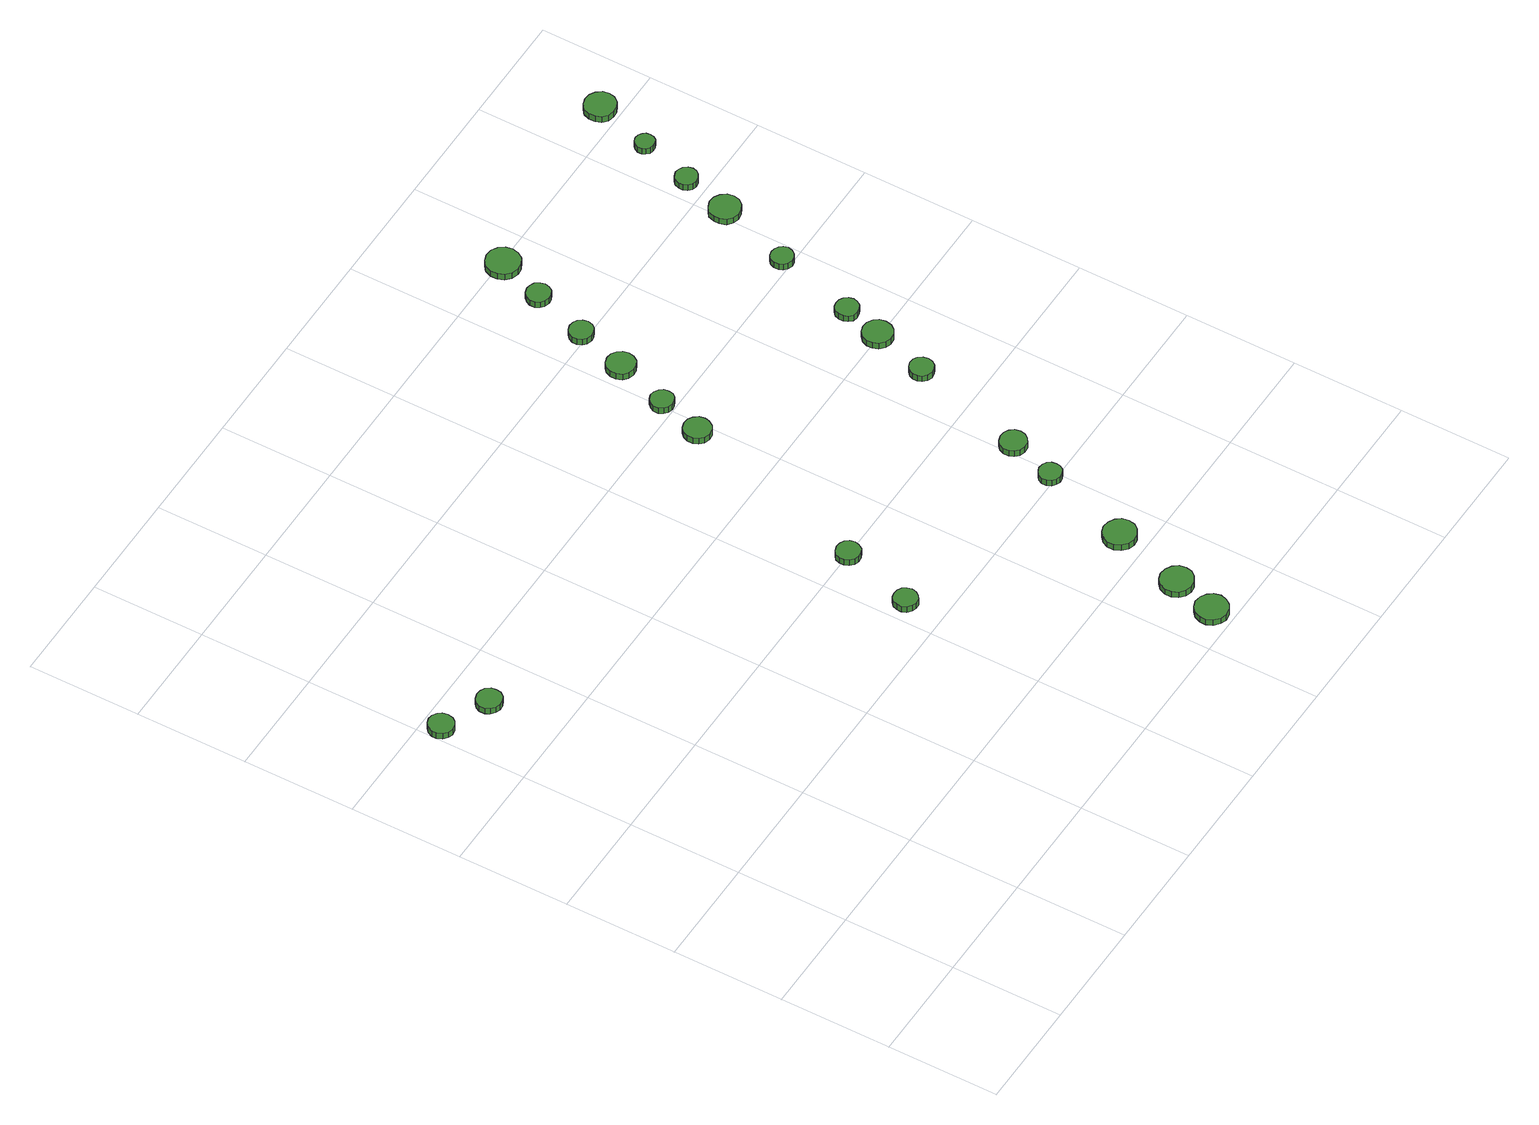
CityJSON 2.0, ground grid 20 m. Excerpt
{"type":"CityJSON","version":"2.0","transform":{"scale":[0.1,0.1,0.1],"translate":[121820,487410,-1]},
"CityObjects":{
"tree1":{"type":"SolitaryVegetationObject","attributes":{"function":"something"},"geometry":[{"type":"MultiSurface","lod":"1","boundaries":[[[0,1,2,3,4,5,6,7,8,9,10,11,12,13,14]],[[15,16,17,18,19,20,21,22,23,24,25,26,27,28,29]],[[0,29,28,1]],[[1,28,27,2]],[[2,27,26,3]],[[3,26,25,4]],[[4,25,24,5]],[[5,24,23,6]],[[6,23,22,7]],[[7,22,21,8]],[[8,21,20,9]],[[9,20,19,10]],[[10,19,18,11]],[[11,18,17,12]],[[12,17,16,13]],[[13,16,15,14]],[[14,15,29,0]]]}]},
"tree2":{"type":"SolitaryVegetationObject","attributes":{"function":"something"},"geometry":[{"type":"MultiSurface","lod":"1","boundaries":[[[30,31,32,33,34,35,36,37,38,39,40,41,42,43,44]],[[45,46,47,48,49,50,51,52,53,54,55,56,57,58,59]],[[30,59,58,31]],[[31,58,57,32]],[[32,57,56,33]],[[33,56,55,34]],[[34,55,54,35]],[[35,54,53,36]],[[36,53,52,37]],[[37,52,51,38]],[[38,51,50,39]],[[39,50,49,40]],[[40,49,48,41]],[[41,48,47,42]],[[42,47,46,43]],[[43,46,45,44]],[[44,45,59,30]]]}]},
"tree3":{"type":"SolitaryVegetationObject","attributes":{"function":"something"},"geometry":[{"type":"MultiSurface","lod":"1","boundaries":[[[60,61,62,63,64,65,66,67,68,69,70,71,72,73,74]],[[75,76,77,78,79,80,81,82,83,84,85,86,87,88,89]],[[60,89,88,61]],[[61,88,87,62]],[[62,87,86,63]],[[63,86,85,64]],[[64,85,84,65]],[[65,84,83,66]],[[66,83,82,67]],[[67,82,81,68]],[[68,81,80,69]],[[69,80,79,70]],[[70,79,78,71]],[[71,78,77,72]],[[72,77,76,73]],[[73,76,75,74]],[[74,75,89,60]]]}]},
"tree4":{"type":"SolitaryVegetationObject","attributes":{"function":"something"},"geometry":[{"type":"MultiSurface","lod":"1","boundaries":[[[90,91,92,93,94,95,96,97,98,99,100,101,102,103,104]],[[105,106,107,108,109,110,111,112,113,114,115,116,117,118,119]],[[90,119,118,91]],[[91,118,117,92]],[[92,117,116,93]],[[93,116,115,94]],[[94,115,114,95]],[[95,114,113,96]],[[96,113,112,97]],[[97,112,111,98]],[[98,111,110,99]],[[99,110,109,100]],[[100,109,108,101]],[[101,108,107,102]],[[102,107,106,103]],[[103,106,105,104]],[[104,105,119,90]]]}]},
"tree5":{"type":"SolitaryVegetationObject","attributes":{"function":"something"},"geometry":[{"type":"MultiSurface","lod":"1","boundaries":[[[120,121,122,123,124,125,126,127,128,129,130,131,132,133,134]],[[135,136,137,138,139,140,141,142,143,144,145,146,147,148,149]],[[120,149,148,121]],[[121,148,147,122]],[[122,147,146,123]],[[123,146,145,124]],[[124,145,144,125]],[[125,144,143,126]],[[126,143,142,127]],[[127,142,141,128]],[[128,141,140,129]],[[129,140,139,130]],[[130,139,138,131]],[[131,138,137,132]],[[132,137,136,133]],[[133,136,135,134]],[[134,135,149,120]]]}]},
"tree6":{"type":"SolitaryVegetationObject","attributes":{"function":"something"},"geometry":[{"type":"MultiSurface","lod":"1","boundaries":[[[150,151,152,153,154,155,156,157,158,159,160,161,162,163,164]],[[165,166,167,168,169,170,171,172,173,174,175,176,177,178,179]],[[150,179,178,151]],[[151,178,177,152]],[[152,177,176,153]],[[153,176,175,154]],[[154,175,174,155]],[[155,174,173,156]],[[156,173,172,157]],[[157,172,171,158]],[[158,171,170,159]],[[159,170,169,160]],[[160,169,168,161]],[[161,168,167,162]],[[162,167,166,163]],[[163,166,165,164]],[[164,165,179,150]]]}]},
"tree7":{"type":"SolitaryVegetationObject","attributes":{"function":"something"},"geometry":[{"type":"MultiSurface","lod":"1","boundaries":[[[180,181,182,183,184,185,186,187,188,189,190,191,192,193,194]],[[195,196,197,198,199,200,201,202,203,204,205,206,207,208,209]],[[180,209,208,181]],[[181,208,207,182]],[[182,207,206,183]],[[183,206,205,184]],[[184,205,204,185]],[[185,204,203,186]],[[186,203,202,187]],[[187,202,201,188]],[[188,201,200,189]],[[189,200,199,190]],[[190,199,198,191]],[[191,198,197,192]],[[192,197,196,193]],[[193,196,195,194]],[[194,195,209,180]]]}]},
"tree8":{"type":"SolitaryVegetationObject","attributes":{"function":"something"},"geometry":[{"type":"MultiSurface","lod":"1","boundaries":[[[210,211,212,213,214,215,216,217,218,219,220,221,222,223,224]],[[225,226,227,228,229,230,231,232,233,234,235,236,237,238,239]],[[210,239,238,211]],[[211,238,237,212]],[[212,237,236,213]],[[213,236,235,214]],[[214,235,234,215]],[[215,234,233,216]],[[216,233,232,217]],[[217,232,231,218]],[[218,231,230,219]],[[219,230,229,220]],[[220,229,228,221]],[[221,228,227,222]],[[222,227,226,223]],[[223,226,225,224]],[[224,225,239,210]]]}]},
"tree9":{"type":"SolitaryVegetationObject","attributes":{"function":"something"},"geometry":[{"type":"MultiSurface","lod":"1","boundaries":[[[240,241,242,243,244,245,246,247,248,249,250,251,252,253,254]],[[255,256,257,258,259,260,261,262,263,264,265,266,267,268,269]],[[240,269,268,241]],[[241,268,267,242]],[[242,267,266,243]],[[243,266,265,244]],[[244,265,264,245]],[[245,264,263,246]],[[246,263,262,247]],[[247,262,261,248]],[[248,261,260,249]],[[249,260,259,250]],[[250,259,258,251]],[[251,258,257,252]],[[252,257,256,253]],[[253,256,255,254]],[[254,255,269,240]]]}]},
"tree10":{"type":"SolitaryVegetationObject","attributes":{"function":"something"},"geometry":[{"type":"MultiSurface","lod":"1","boundaries":[[[270,271,272,273,274,275,276,277,278,279,280,281,282,283,284]],[[285,286,287,288,289,290,291,292,293,294,295,296,297,298,299]],[[270,299,298,271]],[[271,298,297,272]],[[272,297,296,273]],[[273,296,295,274]],[[274,295,294,275]],[[275,294,293,276]],[[276,293,292,277]],[[277,292,291,278]],[[278,291,290,279]],[[279,290,289,280]],[[280,289,288,281]],[[281,288,287,282]],[[282,287,286,283]],[[283,286,285,284]],[[284,285,299,270]]]}]},
"tree11":{"type":"SolitaryVegetationObject","attributes":{"function":"something"},"geometry":[{"type":"MultiSurface","lod":"1","boundaries":[[[300,301,302,303,304,305,306,307,308,309,310,311,312,313,314]],[[315,316,317,318,319,320,321,322,323,324,325,326,327,328,329]],[[300,329,328,301]],[[301,328,327,302]],[[302,327,326,303]],[[303,326,325,304]],[[304,325,324,305]],[[305,324,323,306]],[[306,323,322,307]],[[307,322,321,308]],[[308,321,320,309]],[[309,320,319,310]],[[310,319,318,311]],[[311,318,317,312]],[[312,317,316,313]],[[313,316,315,314]],[[314,315,329,300]]]}]},
"tree12":{"type":"SolitaryVegetationObject","attributes":{"function":"something"},"geometry":[{"type":"MultiSurface","lod":"1","boundaries":[[[330,331,332,333,334,335,336,337,338,339,340,341,342,343,344]],[[345,346,347,348,349,350,351,352,353,354,355,356,357,358,359]],[[330,359,358,331]],[[331,358,357,332]],[[332,357,356,333]],[[333,356,355,334]],[[334,355,354,335]],[[335,354,353,336]],[[336,353,352,337]],[[337,352,351,338]],[[338,351,350,339]],[[339,350,349,340]],[[340,349,348,341]],[[341,348,347,342]],[[342,347,346,343]],[[343,346,345,344]],[[344,345,359,330]]]}]},
"tree13":{"type":"SolitaryVegetationObject","attributes":{"function":"something"},"geometry":[{"type":"MultiSurface","lod":"1","boundaries":[[[360,361,362,363,364,365,366,367,368,369,370,371,372,373,374]],[[375,376,377,378,379,380,381,382,383,384,385,386,387,388,389]],[[360,389,388,361]],[[361,388,387,362]],[[362,387,386,363]],[[363,386,385,364]],[[364,385,384,365]],[[365,384,383,366]],[[366,383,382,367]],[[367,382,381,368]],[[368,381,380,369]],[[369,380,379,370]],[[370,379,378,371]],[[371,378,377,372]],[[372,377,376,373]],[[373,376,375,374]],[[374,375,389,360]]]}]},
"tree14":{"type":"SolitaryVegetationObject","attributes":{"function":"something"},"geometry":[{"type":"MultiSurface","lod":"1","boundaries":[[[390,391,392,393,394,395,396,397,398,399,400,401,402,403,404]],[[405,406,407,408,409,410,411,412,413,414,415,416,417,418,419]],[[390,419,418,391]],[[391,418,417,392]],[[392,417,416,393]],[[393,416,415,394]],[[394,415,414,395]],[[395,414,413,396]],[[396,413,412,397]],[[397,412,411,398]],[[398,411,410,399]],[[399,410,409,400]],[[400,409,408,401]],[[401,408,407,402]],[[402,407,406,403]],[[403,406,405,404]],[[404,405,419,390]]]}]},
"tree15":{"type":"SolitaryVegetationObject","attributes":{"function":"something"},"geometry":[{"type":"MultiSurface","lod":"1","boundaries":[[[420,421,422,423,424,425,426,427,428,429,430,431,432,433,434]],[[435,436,437,438,439,440,441,442,443,444,445,446,447,448,449]],[[420,449,448,421]],[[421,448,447,422]],[[422,447,446,423]],[[423,446,445,424]],[[424,445,444,425]],[[425,444,443,426]],[[426,443,442,427]],[[427,442,441,428]],[[428,441,440,429]],[[429,440,439,430]],[[430,439,438,431]],[[431,438,437,432]],[[432,437,436,433]],[[433,436,435,434]],[[434,435,449,420]]]}]},
"tree16":{"type":"SolitaryVegetationObject","attributes":{"function":"something"},"geometry":[{"type":"MultiSurface","lod":"1","boundaries":[[[450,451,452,453,454,455,456,457,458,459,460,461,462,463,464]],[[465,466,467,468,469,470,471,472,473,474,475,476,477,478,479]],[[450,479,478,451]],[[451,478,477,452]],[[452,477,476,453]],[[453,476,475,454]],[[454,475,474,455]],[[455,474,473,456]],[[456,473,472,457]],[[457,472,471,458]],[[458,471,470,459]],[[459,470,469,460]],[[460,469,468,461]],[[461,468,467,462]],[[462,467,466,463]],[[463,466,465,464]],[[464,465,479,450]]]}]},
"tree17":{"type":"SolitaryVegetationObject","attributes":{"function":"something"},"geometry":[{"type":"MultiSurface","lod":"1","boundaries":[[[480,481,482,483,484,485,486,487,488,489,490,491,492,493,494]],[[495,496,497,498,499,500,501,502,503,504,505,506,507,508,509]],[[480,509,508,481]],[[481,508,507,482]],[[482,507,506,483]],[[483,506,505,484]],[[484,505,504,485]],[[485,504,503,486]],[[486,503,502,487]],[[487,502,501,488]],[[488,501,500,489]],[[489,500,499,490]],[[490,499,498,491]],[[491,498,497,492]],[[492,497,496,493]],[[493,496,495,494]],[[494,495,509,480]]]}]},
"tree18":{"type":"SolitaryVegetationObject","attributes":{"function":"something"},"geometry":[{"type":"MultiSurface","lod":"1","boundaries":[[[510,511,512,513,514,515,516,517,518,519,520,521,522,523,524]],[[525,526,527,528,529,530,531,532,533,534,535,536,537,538,539]],[[510,539,538,511]],[[511,538,537,512]],[[512,537,536,513]],[[513,536,535,514]],[[514,535,534,515]],[[515,534,533,516]],[[516,533,532,517]],[[517,532,531,518]],[[518,531,530,519]],[[519,530,529,520]],[[520,529,528,521]],[[521,528,527,522]],[[522,527,526,523]],[[523,526,525,524]],[[524,525,539,510]]]}]},
"tree19":{"type":"SolitaryVegetationObject","attributes":{"function":"something"},"geometry":[{"type":"MultiSurface","lod":"1","boundaries":[[[540,541,542,543,544,545,546,547,548,549,550,551,552,553,554]],[[555,556,557,558,559,560,561,562,563,564,565,566,567,568,569]],[[540,569,568,541]],[[541,568,567,542]],[[542,567,566,543]],[[543,566,565,544]],[[544,565,564,545]],[[545,564,563,546]],[[546,563,562,547]],[[547,562,561,548]],[[548,561,560,549]],[[549,560,559,550]],[[550,559,558,551]],[[551,558,557,552]],[[552,557,556,553]],[[553,556,555,554]],[[554,555,569,540]]]}]},
"tree20":{"type":"SolitaryVegetationObject","attributes":{"function":"something"},"geometry":[{"type":"MultiSurface","lod":"1","boundaries":[[[570,571,572,573,574,575,576,577,578,579,580,581,582,583,584]],[[585,586,587,588,589,590,591,592,593,594,595,596,597,598,599]],[[570,599,598,571]],[[571,598,597,572]],[[572,597,596,573]],[[573,596,595,574]],[[574,595,594,575]],[[575,594,593,576]],[[576,593,592,577]],[[577,592,591,578]],[[578,591,590,579]],[[579,590,589,580]],[[580,589,588,581]],[[581,588,587,582]],[[582,587,586,583]],[[583,586,585,584]],[[584,585,599,570]]]}]},
"tree21":{"type":"SolitaryVegetationObject","attributes":{"function":"something"},"geometry":[{"type":"MultiSurface","lod":"1","boundaries":[[[600,601,602,603,604,605,606,607,608,609,610,611,612,613,614]],[[615,616,617,618,619,620,621,622,623,624,625,626,627,628,629]],[[600,629,628,601]],[[601,628,627,602]],[[602,627,626,603]],[[603,626,625,604]],[[604,625,624,605]],[[605,624,623,606]],[[606,623,622,607]],[[607,622,621,608]],[[608,621,620,609]],[[609,620,619,610]],[[610,619,618,611]],[[611,618,617,612]],[[612,617,616,613]],[[613,616,615,614]],[[614,615,629,600]]]}]},
"tree22":{"type":"SolitaryVegetationObject","attributes":{"function":"something"},"geometry":[{"type":"MultiSurface","lod":"1","boundaries":[[[630,631,632,633,634,635,636,637,638,639,640,641,642,643,644]],[[645,646,647,648,649,650,651,652,653,654,655,656,657,658,659]],[[630,659,658,631]],[[631,658,657,632]],[[632,657,656,633]],[[633,656,655,634]],[[634,655,654,635]],[[635,654,653,636]],[[636,653,652,637]],[[637,652,651,638]],[[638,651,650,639]],[[639,650,649,640]],[[640,649,648,641]],[[641,648,647,642]],[[642,647,646,643]],[[643,646,645,644]],[[644,645,659,630]]]}]},
"tree23":{"type":"SolitaryVegetationObject","attributes":{"function":"something"},"geometry":[{"type":"MultiSurface","lod":"1","boundaries":[[[660,661,662,663,664,665,666,667,668,669,670,671,672,673,674]],[[675,676,677,678,679,680,681,682,683,684,685,686,687,688,689]],[[660,689,688,661]],[[661,688,687,662]],[[662,687,686,663]],[[663,686,685,664]],[[664,685,684,665]],[[665,684,683,666]],[[666,683,682,667]],[[667,682,681,668]],[[668,681,680,669]],[[669,680,679,670]],[[670,679,678,671]],[[671,678,677,672]],[[672,677,676,673]],[[673,676,675,674]],[[674,675,689,660]]]}]}
},
"vertices":[
[45,968,23],[43,977,23],[38,984,23],[30,989,23],[21,990,23],[12,987,23],[5,981,23],[1,972,23],[1,963,23],[5,954,23],[12,948,23],[21,945,23],[30,946,23],[38,951,23],[43,958,23],[43,958,10],[38,951,10],[30,946,10],[21,945,10],[12,948,10],[5,954,10],[1,963,10],[1,972,10],[5,981,10],[12,987,10],[21,990,10],[30,989,10],[38,984,10],[43,977,10],[45,968,10],
[129,928,25],[128,937,25],[122,945,25],[114,949,25],[105,950,25],[96,947,25],[89,941,25],[85,933,25],[85,923,25],[89,915,25],[96,909,25],[105,906,25],[114,907,25],[122,911,25],[128,919,25],[128,919,12],[122,911,12],[114,907,12],[105,906,12],[96,909,12],[89,915,12],[85,923,12],[85,933,12],[89,941,12],[96,947,12],[105,950,12],[114,949,12],[122,945,12],[128,937,12],[129,928,12],
[656,467,26],[654,476,26],[649,483,26],[642,487,26],[633,488,26],[625,486,26],[618,480,26],[615,472,26],[615,463,26],[618,455,26],[625,449,26],[633,446,26],[642,447,26],[649,452,26],[654,459,26],[654,459,13],[649,452,13],[642,447,13],[633,446,13],[625,449,13],[618,455,13],[615,463,13],[615,472,13],[618,480,13],[625,486,13],[633,488,13],[642,487,13],[649,483,13],[654,476,13],[656,467,13],
[695,597,28],[693,606,28],[688,613,28],[680,617,28],[671,618,28],[663,615,28],[656,610,28],[653,602,28],[653,593,28],[656,585,28],[663,579,28],[671,576,28],[680,577,28],[688,581,28],[693,589,28],[693,589,15],[688,581,15],[680,577,15],[671,576,15],[663,579,15],[656,585,15],[653,593,15],[653,602,15],[656,610,15],[663,615,15],[671,618,15],[680,617,15],[688,613,15],[693,606,15],[695,597,15],
[894,34,31],[891,46,31],[884,55,31],[874,61,31],[862,63,31],[851,59,31],[842,51,31],[837,40,31],[837,28,31],[842,17,31],[851,9,31],[862,5,31],[874,7,31],[884,13,31],[891,22,31],[891,22,18],[884,13,18],[874,7,18],[862,5,18],[851,9,18],[842,17,18],[837,28,18],[837,40,18],[842,51,18],[851,59,18],[862,63,18],[874,61,18],[884,55,18],[891,46,18],[894,34,18],
[919,114,28],[917,126,28],[910,135,28],[899,141,28],[887,143,28],[876,139,28],[867,131,28],[862,120,28],[862,108,28],[867,97,28],[876,89,28],[887,85,28],[899,87,28],[910,93,28],[917,102,28],[917,102,15],[910,93,15],[899,87,15],[887,85,15],[876,89,15],[867,97,15],[862,108,15],[862,120,15],[867,131,15],[876,139,15],[887,143,15],[899,141,15],[910,135,15],[917,126,15],[919,114,15],
[960,245,27],[958,257,27],[951,266,27],[940,272,27],[928,274,27],[917,270,27],[908,262,27],[903,251,27],[903,239,27],[908,228,27],[917,220,27],[928,216,27],[940,218,27],[951,224,27],[958,233,27],[958,233,14],[951,224,14],[940,218,14],[928,216,14],[917,220,14],[908,228,14],[903,239,14],[903,251,14],[908,262,14],[917,270,14],[928,274,14],[940,272,14],[951,266,14],[958,257,14],[960,245,14],
[801,940,28],[799,950,28],[793,958,28],[785,963,28],[775,964,28],[765,961,28],[758,954,28],[754,945,28],[754,935,28],[758,926,28],[765,919,28],[775,916,28],[785,917,28],[793,922,28],[799,931,28],[799,931,15],[793,922,15],[785,917,15],[775,916,15],[765,919,15],[758,926,15],[754,935,15],[754,945,15],[758,954,15],[765,961,15],[775,964,15],[785,963,15],[793,958,15],[799,950,15],[801,940,15],
[1005,407,28],[1004,415,28],[999,422,28],[992,426,28],[983,427,28],[976,424,28],[970,419,28],[966,411,28],[966,403,28],[970,395,28],[976,390,28],[983,387,28],[992,388,28],[999,392,28],[1004,399,28],[1004,399,15],[999,392,15],[992,388,15],[983,387,15],[976,390,15],[970,395,15],[966,403,15],[966,411,15],[970,419,15],[976,424,15],[983,427,15],[992,426,15],[999,422,15],[1004,415,15],[1005,407,15],
[823,1021,26],[822,1030,26],[817,1036,26],[809,1041,26],[801,1042,26],[793,1039,26],[787,1033,26],[783,1026,26],[783,1017,26],[787,1009,26],[793,1004,26],[801,1001,26],[809,1002,26],[817,1006,26],[822,1013,26],[822,1013,13],[817,1006,13],[809,1002,13],[801,1001,13],[793,1004,13],[787,1009,13],[783,1017,13],[783,1026,13],[787,1033,13],[793,1039,13],[801,1042,13],[809,1041,13],[817,1036,13],[822,1030,13],[823,1021,13],
[1033,490,32],[1031,500,32],[1025,508,32],[1017,512,32],[1007,513,32],[998,510,32],[991,504,32],[987,495,32],[987,485,32],[991,477,32],[998,470,32],[1007,467,32],[1017,468,32],[1025,473,32],[1031,481,32],[1031,481,19],[1025,473,19],[1017,468,19],[1007,467,19],[998,470,19],[991,477,19],[987,485,19],[987,495,19],[991,504,19],[998,510,19],[1007,513,19],[1017,512,19],[1025,508,19],[1031,500,19],[1033,490,19],
[861,1118,26],[859,1128,26],[853,1136,26],[844,1142,26],[834,1143,26],[824,1140,26],[816,1133,26],[812,1123,26],[812,1113,26],[816,1103,26],[824,1096,26],[834,1093,26],[844,1094,26],[853,1099,26],[859,1108,26],[859,1108,13],[853,1099,13],[844,1094,13],[834,1093,13],[824,1096,13],[816,1103,13],[812,1113,13],[812,1123,13],[816,1133,13],[824,1140,13],[834,1143,13],[844,1142,13],[853,1136,13],[859,1128,13],[861,1118,13],
[886,1209,26],[884,1218,26],[879,1225,26],[871,1229,26],[863,1230,26],[854,1227,26],[848,1221,26],[844,1213,26],[844,1205,26],[848,1197,26],[854,1191,26],[863,1188,26],[871,1189,26],[879,1193,26],[884,1200,26],[884,1200,13],[879,1193,13],[871,1189,13],[863,1188,13],[854,1191,13],[848,1197,13],[844,1205,13],[844,1213,13],[848,1221,13],[854,1227,13],[863,1230,13],[871,1229,13],[879,1225,13],[884,1218,13],[886,1209,13],
[1092,698,32],[1090,706,32],[1085,714,32],[1078,718,32],[1069,719,32],[1061,716,32],[1054,710,32],[1051,702,32],[1051,694,32],[1054,686,32],[1061,680,32],[1069,677,32],[1078,678,32],[1085,682,32],[1090,689,32],[1090,689,19],[1085,682,19],[1078,678,19],[1069,677,19],[1061,680,19],[1054,686,19],[1051,694,19],[1051,702,19],[1054,710,19],[1061,716,19],[1069,719,19],[1078,718,19],[1085,714,19],[1090,706,19],[1092,698,19],
[920,1309,26],[918,1317,26],[913,1325,26],[905,1329,26],[897,1330,26],[888,1327,26],[882,1321,26],[878,1313,26],[878,1304,26],[882,1296,26],[888,1291,26],[897,1288,26],[905,1289,26],[913,1293,26],[918,1300,26],[918,1300,13],[913,1293,13],[905,1289,13],[897,1288,13],[888,1291,13],[882,1296,13],[878,1304,13],[878,1313,13],[882,1321,13],[888,1327,13],[897,1330,13],[905,1329,13],[913,1325,13],[918,1317,13],[920,1309,13],
[1129,799,28],[1127,810,28],[1121,818,28],[1111,824,28],[1100,825,28],[1090,822,28],[1082,814,28],[1078,804,28],[1078,794,28],[1082,784,28],[1090,776,28],[1100,773,28],[1111,774,28],[1121,780,28],[1127,788,28],[1127,788,15],[1121,780,15],[1111,774,15],[1100,773,15],[1090,776,15],[1082,784,15],[1078,794,15],[1078,804,15],[1082,814,15],[1090,822,15],[1100,825,15],[1111,824,15],[1121,818,15],[1127,810,15],[1129,799,15],
[958,1392,27],[955,1404,27],[948,1414,27],[937,1421,27],[925,1422,27],[913,1418,27],[904,1410,27],[899,1398,27],[899,1386,27],[904,1375,27],[913,1366,27],[925,1362,27],[937,1364,27],[948,1370,27],[955,1380,27],[955,1380,14],[948,1370,14],[937,1364,14],[925,1362,14],[913,1366,14],[904,1375,14],[899,1386,14],[899,1398,14],[904,1410,14],[913,1418,14],[925,1422,14],[937,1421,14],[948,1414,14],[955,1404,14],[958,1392,14],
[1146,869,26],[1144,877,26],[1139,884,26],[1132,888,26],[1123,889,26],[1115,887,26],[1109,881,26],[1106,873,26],[1106,865,26],[1109,857,26],[1115,851,26],[1123,849,26],[1132,850,26],[1139,854,26],[1144,861,26],[1144,861,13],[1139,854,13],[1132,850,13],[1123,849,13],[1115,851,13],[1109,857,13],[1106,865,13],[1106,873,13],[1109,881,13],[1115,887,13],[1123,889,13],[1132,888,13],[1139,884,13],[1144,877,13],[1146,869,13],
[1188,1016,25],[1186,1024,25],[1181,1030,25],[1174,1034,25],[1166,1035,25],[1158,1033,25],[1152,1027,25],[1149,1020,25],[1149,1011,25],[1152,1004,25],[1158,999,25],[1166,996,25],[1174,997,25],[1181,1001,25],[1186,1008,25],[1186,1008,12],[1181,1001,12],[1174,997,12],[1166,996,12],[1158,999,12],[1152,1004,12],[1149,1011,12],[1149,1020,12],[1152,1027,12],[1158,1033,12],[1166,1035,12],[1174,1034,12],[1181,1030,12],[1186,1024,12],[1188,1016,12],
[1238,1148,26],[1236,1159,26],[1229,1168,26],[1219,1174,26],[1208,1175,26],[1197,1171,26],[1188,1164,26],[1184,1153,26],[1184,1142,26],[1188,1131,26],[1197,1124,26],[1208,1120,26],[1219,1122,26],[1229,1127,26],[1236,1136,26],[1236,1136,14],[1229,1127,14],[1219,1122,14],[1208,1120,14],[1197,1124,14],[1188,1131,14],[1184,1142,14],[1184,1153,14],[1188,1164,14],[1197,1171,14],[1208,1175,14],[1219,1174,14],[1229,1168,14],[1236,1159,14],[1238,1148,14],
[1256,1234,26],[1254,1242,26],[1249,1249,26],[1242,1253,26],[1234,1254,26],[1226,1251,26],[1220,1246,26],[1217,1238,26],[1217,1230,26],[1220,1223,26],[1226,1217,26],[1234,1215,26],[1242,1216,26],[1249,1220,26],[1254,1226,26],[1254,1226,13],[1249,1220,13],[1242,1216,13],[1234,1215,13],[1226,1217,13],[1220,1223,13],[1217,1230,13],[1217,1238,13],[1220,1246,13],[1226,1251,13],[1234,1254,13],[1242,1253,13],[1249,1249,13],[1254,1242,13],[1256,1234,13],
[1284,1331,25],[1283,1338,25],[1279,1343,25],[1273,1347,25],[1266,1348,25],[1259,1346,25],[1254,1341,25],[1251,1334,25],[1251,1327,25],[1254,1321,25],[1259,1316,25],[1266,1314,25],[1273,1315,25],[1279,1318,25],[1283,1324,25],[1283,1324,12],[1279,1318,12],[1273,1315,12],[1266,1314,12],[1259,1316,12],[1254,1321,12],[1251,1327,12],[1251,1334,12],[1254,1341,12],[1259,1346,12],[1266,1348,12],[1273,1347,12],[1279,1343,12],[1283,1338,12],[1284,1331,12],
[1325,1432,27],[1323,1443,27],[1316,1452,27],[1306,1458,27],[1295,1459,27],[1284,1456,27],[1275,1448,27],[1271,1438,27],[1271,1426,27],[1275,1416,27],[1284,1408,27],[1295,1405,27],[1306,1406,27],[1316,1411,27],[1323,1421,27],[1323,1421,14],[1316,1411,14],[1306,1406,14],[1295,1405,14],[1284,1408,14],[1275,1416,14],[1271,1426,14],[1271,1438,14],[1275,1448,14],[1284,1456,14],[1295,1459,14],[1306,1458,14],[1316,1452,14],[1323,1443,14],[1325,1432,14]
]}
